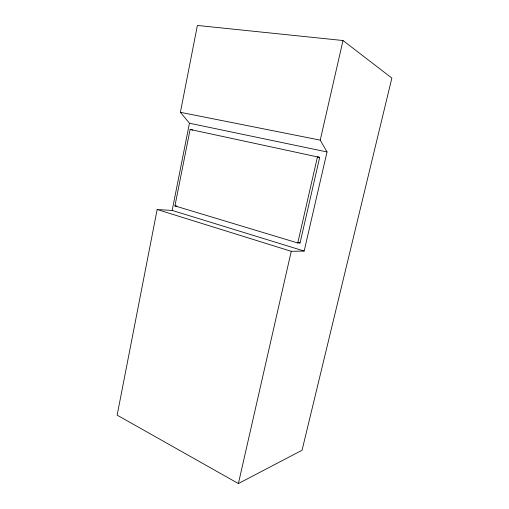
<?xml version="1.0" encoding="UTF-8"?>
<svg xmlns="http://www.w3.org/2000/svg" width="509" height="509" viewBox="0 0 509 509"><rect width="100%" height="100%" fill="white"/><g stroke="black" fill="none" stroke-linecap="round" stroke-linejoin="round"><path stroke-width="0.76" d="M157.16 209.511L117.14 415.147L238.39 483.55L302.06 450.255L391.86 78.068L342.996 40.523L197.384 25.45L180.396 112.298L189.45 123.223L327.02 151.949L304.172 251.045L291.25 251.312L157.16 209.511L172.169 210.433L304.172 251.045M172.169 210.433L189.45 123.223M174.943 205.903L190.118 129.451L319.684 157.37L300.062 242.965L297.759 242.971L174.943 205.903L176.935 206.043M238.39 483.55L291.25 251.312M327.02 151.949L320.237 140.134L342.996 40.523M297.759 242.971L317.451 156.867L319.684 157.37M180.396 112.298L320.237 140.134M190.118 129.451L192.746 130.037M298.541 242.507L300.062 242.965"/></g></svg>
